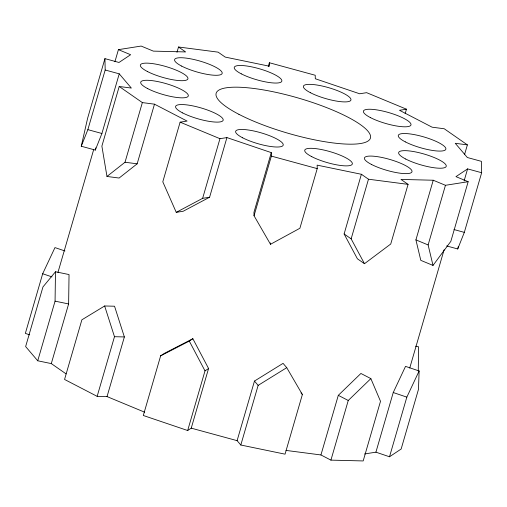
<?xml version="1.0" encoding="UTF-8"?>
<svg xmlns="http://www.w3.org/2000/svg" width="507" height="507" viewBox="0 0 507 507"><rect width="100%" height="100%" fill="white"/><g stroke="black" fill="none" stroke-linecap="round" stroke-linejoin="round"><path stroke-width="0.76" d="M51.296 363.595L37.74 360.788L55.067 301.145L55.485 271.758L69.041 274.56L68.622 303.947L51.296 363.595L66.081 373.881M418.269 370.788L418.605 346.813L415.594 346.192M375.915 452.168L393.242 392.526L405.53 366.371L419.124 370.978L418.471 389.382L401.145 449.025L389.509 456.775L375.915 452.168L364.552 453.961M104.936 58.635L105.183 70.004L119.234 73.838L101.907 133.487L95.316 150.072L81.259 146.238L87.61 118.277L104.936 58.635L118.993 62.469L130.629 54.718L118.416 49.654L114.912 61.734M95.316 150.072L95.829 147.81M446.635 245.933L457.726 248.962L458.246 246.694M64.947 250.971L54.965 247.593L42.677 273.742L25.35 333.384L29.64 334.842M81.259 146.238L87.857 129.653L105.183 70.004M93.751 149.356L57.956 272.398M119.208 86.488L101.882 146.13L106.977 176.461L119.113 178.039L137.156 163.818L154.483 104.176L142.353 102.591L119.208 86.488L131.345 88.066L119.234 73.838M106.977 176.461L125.02 162.24L142.353 102.591M176.975 52.284L178.515 46.999L218.111 52.145L225.203 57.082L269.439 66.227L269.363 62.741L315.227 75.258L315.297 78.743L359.659 93.776L366.624 92.673L406.462 109.195L405.15 113.726M97.154 396.341L114.481 336.699L104.651 305.975L81.88 319.809L64.554 379.451L97.154 396.341L107.04 396.588L144.704 412.216M154.483 104.176L187.083 121.065L180.124 122.168L162.798 181.81L176.246 212.351L183.204 211.248L209.6 197.229L226.927 137.587L271.289 152.62L271.365 156.105L254.032 215.748L270.497 244.285L299.897 228.264L317.224 168.622L317.154 165.136L361.783 174.37M107.04 396.588L124.367 336.946L114.538 306.222L104.651 305.975M176.246 212.351L202.635 198.332L219.962 138.69L226.927 137.587M160.643 355.844L143.31 415.487L187.672 430.519L191.24 428.149L208.567 368.5L192.856 338.708L164.205 353.468L160.643 355.844L189.295 341.084L192.856 338.708M268.266 66.518L269.363 62.741M187.672 430.519L205.005 370.877L208.567 368.5M271.289 152.62L253.963 212.294L254.032 215.748M240.812 445.019L258.139 385.377L286.734 367.67L302.375 394.522L285.048 454.164L240.812 445.019L237.105 440.659L191.24 428.149M344.114 233.961L361.39 174.275L368.481 179.212L408.078 184.364L390.745 244.006L364.476 263.71L357.384 258.773L344.114 233.961L351.148 238.86L364.476 263.71M351.148 238.86L368.481 179.212M330.925 460.128L348.252 400.486L370.858 378.615L360.908 373.463L338.308 395.333L320.937 454.956L330.925 460.128L363.183 460.939L380.51 401.291L370.858 378.615M415.911 239.881L433.238 180.232L445.45 185.296L468.17 181.702L450.843 241.351L433.01 265.421L420.804 260.357L415.911 239.881L428.123 244.944L433.01 265.421M428.123 244.944L445.45 185.296M464.526 154.686L467.378 144.875L444.24 128.765L432.103 127.187L399.503 110.298L406.462 109.195M409.726 368.088L444.1 249.774M464.089 180.974L467.593 168.894L481.65 172.729L464.323 232.371L457.726 248.962M389.509 456.775L406.836 397.133L419.124 370.978M237.105 440.659L254.47 381.061L283.058 363.354L286.734 367.67M55.485 271.758L42.962 286.924L25.635 346.566L37.74 360.788M467.593 168.894L455.958 176.639L468.17 181.702M118.416 49.654L141.136 46.061L153.348 51.125L185.606 51.936L178.515 46.999M202.635 198.332L209.6 197.229M433.238 180.232L400.986 179.427L408.078 184.364M114.481 336.699L124.367 336.946M467.378 144.875L455.248 143.297L467.353 157.519L481.409 161.353L481.65 172.729M125.02 162.24L137.156 163.818M285.999 450.412L320.937 454.956M55.067 301.145L68.622 303.947M271.365 156.105L317.224 168.622M87.857 129.653L101.907 133.487M453.968 229.544L464.323 232.371M42.677 273.742L51.942 276.885M393.242 392.526L406.836 397.133M180.124 122.168L219.962 138.69M338.308 395.333L348.252 400.486M301 392.9L302.375 394.522M254.47 381.061L258.139 385.377M189.295 341.084L205.005 370.877M270.465 242.904L270.497 244.285M405.689 159.021A24.754 5.653 16.2 0 0 445.488 167.247A24.754 5.653 16.2 0 0 416.158 152.049A24.754 5.653 16.2 0 0 405.689 159.021M238.924 114.322A80.321 18.341 16.2 0 0 368.069 141.016A80.321 18.341 16.2 0 0 272.893 91.704A80.321 18.341 16.2 0 0 238.924 114.322M147.385 71.5A24.754 5.653 16.2 0 0 187.184 79.726A24.754 5.653 16.2 0 0 157.854 64.528A24.754 5.653 16.2 0 0 147.385 71.5M371.454 164.439A24.754 5.653 16.2 0 0 411.253 172.665A24.754 5.653 16.2 0 0 381.917 157.468A24.754 5.653 16.2 0 0 371.454 164.439M147.752 88.643A24.754 5.653 16.2 0 0 187.552 96.869A24.754 5.653 16.2 0 0 158.222 81.671A24.754 5.653 16.2 0 0 147.752 88.643M182.628 112.915A24.754 5.653 16.2 0 0 222.427 121.141A24.754 5.653 16.2 0 0 193.097 105.944A24.754 5.653 16.2 0 0 182.628 112.915M242.669 137.815A24.754 5.653 16.2 0 0 282.469 146.041A24.754 5.653 16.2 0 0 253.132 130.844A24.754 5.653 16.2 0 0 242.669 137.815M241.294 73.851A24.754 5.653 16.2 0 0 281.093 82.077A24.754 5.653 16.2 0 0 251.764 66.88A24.754 5.653 16.2 0 0 241.294 73.851M181.626 66.087A24.754 5.653 16.2 0 0 221.426 74.314A24.754 5.653 16.2 0 0 192.09 59.116A24.754 5.653 16.2 0 0 181.626 66.087M310.411 92.705A24.754 5.653 16.2 0 0 350.21 100.931A24.754 5.653 16.2 0 0 320.88 85.74A24.754 5.653 16.2 0 0 310.411 92.705M370.446 117.611A24.754 5.653 16.2 0 0 410.245 125.837A24.754 5.653 16.2 0 0 380.915 110.64A24.754 5.653 16.2 0 0 370.446 117.611M405.321 141.884A24.754 5.653 16.2 0 0 445.121 150.11A24.754 5.653 16.2 0 0 415.791 134.913A24.754 5.653 16.2 0 0 405.321 141.884M311.78 156.676A24.754 5.653 16.2 0 0 351.579 164.902A24.754 5.653 16.2 0 0 322.249 149.704A24.754 5.653 16.2 0 0 311.78 156.676"/></g></svg>
